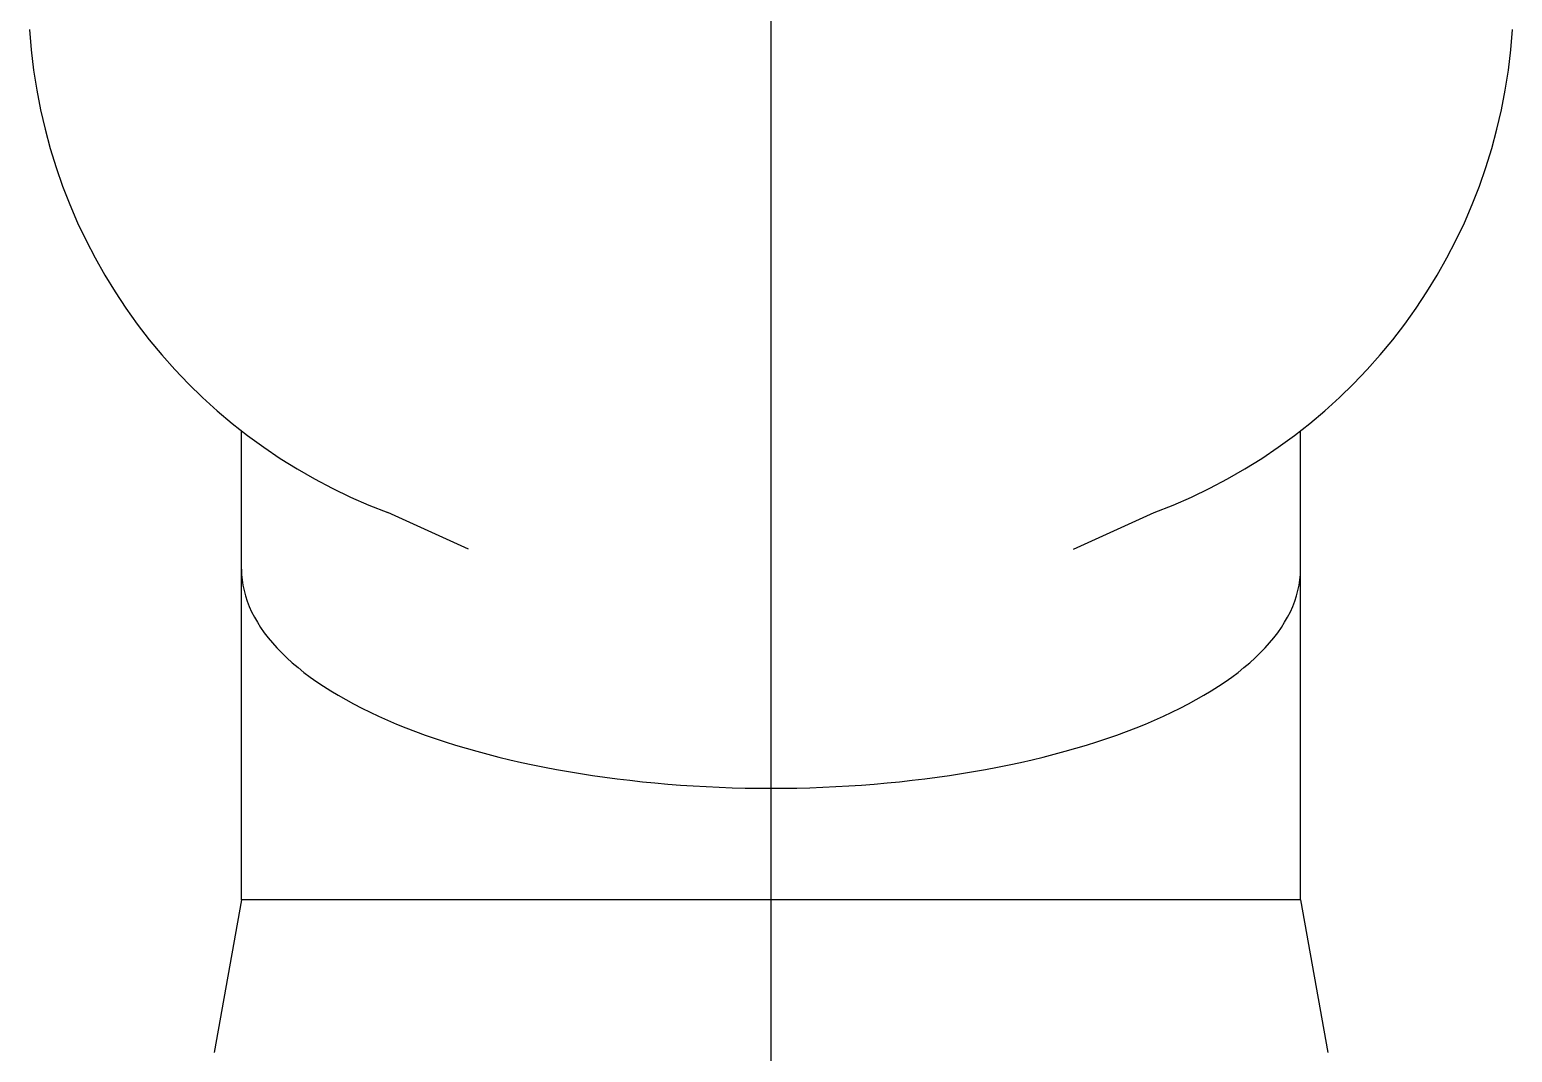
# Model space of a CAD drawing. Extents: x -9.8 to 55.9, y -19.1 to 39.3.
# Drawn here: x 41.84 to 53.04, y 17.25 to 24.98 of the extents above; entities that cross this region are included whole.
import ezdxf

# ---------------------------------------------------------------- set-up
doc = ezdxf.new("R2010")
doc.units = 0
doc.linetypes.add('CENTER', pattern=[50.8, 31.75, -6.35, 6.35, -6.35])
doc.layers.get('0').update_dxf_attribs({"linetype": 'CONTINUOUS'})
doc.layers.add('CENTER', color=1, linetype='CENTER')

msp = doc.modelspace()

# ---------------------------------------------------------------- linework, layer by layer
at = {"color": 7, "linetype": 'CONTINUOUS'}
for p, q in [((43.442697, 20.9), (43.442697, 21.944391)), ((51.442697, 20.9), (51.442697, 21.944391)), ((45.158657, 21.050456), (44.549329, 21.326394)), ((49.726736, 21.050456), (50.336064, 21.326394)), ((43.442697, 18.4), (43.442697, 20.9)), ((51.442697, 18.4), (51.442697, 20.9)), ((43.442697, 18.4), (43.236851, 17.247263)), ((51.442697, 18.4), (43.442697, 18.4)), ((51.442697, 18.4), (51.648543, 17.247263))]:
    msp.add_line(p, q, dxfattribs=at)
msp.add_polyline3d([(43.4427, 20.9, 0), (43.4439, 20.8593, 0), (43.4475, 20.8187, 0), (43.4535, 20.7781, 0), (43.462, 20.7376, 0), (43.4728, 20.6972, 0), (43.486, 20.6569, 0), (43.5016, 20.6167, 0), (43.5196, 20.5768, 0), (43.5399, 20.537, 0), (43.5626, 20.4974, 0), (43.5876, 20.4581, 0), (43.6149, 20.419, 0), (43.6446, 20.3803, 0), (43.6765, 20.3418, 0), (43.7107, 20.3037, 0), (43.7472, 20.2659, 0), (43.7859, 20.2286, 0), (43.8267, 20.1916, 0), (43.8698, 20.1551, 0), (43.915, 20.119, 0), (43.9623, 20.0833, 0), (44.0118, 20.0482, 0), (44.0633, 20.0136, 0), (44.1168, 19.9795, 0), (44.1724, 19.946, 0), (44.2299, 19.913, 0), (44.2893, 19.8807, 0), (44.3507, 19.8489, 0), (44.4139, 19.8178, 0), (44.4789, 19.7873, 0), (44.5457, 19.7575, 0), (44.6143, 19.7284, 0), (44.6845, 19.7, 0), (44.7565, 19.6724, 0), (44.83, 19.6454, 0), (44.9051, 19.6192, 0), (44.9818, 19.5938, 0), (45.0599, 19.5692, 0), (45.1395, 19.5454, 0), (45.2204, 19.5224, 0), (45.3027, 19.5002, 0), (45.3863, 19.4789, 0), (45.4711, 19.4584, 0), (45.5571, 19.4388, 0), (45.6443, 19.4201, 0), (45.7325, 19.4022, 0), (45.8217, 19.3853, 0), (45.912, 19.3693, 0), (46.0031, 19.3542, 0), (46.0951, 19.34, 0), (46.188, 19.3268, 0), (46.2816, 19.3145, 0), (46.3758, 19.3032, 0), (46.4708, 19.2928, 0), (46.5663, 19.2834, 0), (46.6623, 19.275, 0), (46.7588, 19.2675, 0), (46.8558, 19.2611, 0), (46.9531, 19.2556, 0), (47.0506, 19.2511, 0), (47.1484, 19.2476, 0), (47.2464, 19.2451, 0), (47.3445, 19.2436, 0), (47.4427, 19.2431, 0), (47.5409, 19.2436, 0), (47.639, 19.2451, 0), (47.737, 19.2476, 0), (47.8348, 19.2511, 0), (47.9323, 19.2556, 0), (48.0296, 19.2611, 0), (48.1265, 19.2675, 0), (48.2231, 19.275, 0), (48.3191, 19.2834, 0), (48.4146, 19.2928, 0), (48.5095, 19.3032, 0), (48.6038, 19.3145, 0), (48.6974, 19.3268, 0), (48.7903, 19.34, 0), (48.8823, 19.3542, 0), (48.9734, 19.3693, 0), (49.0637, 19.3853, 0), (49.1529, 19.4022, 0), (49.2411, 19.4201, 0), (49.3283, 19.4388, 0), (49.4143, 19.4584, 0), (49.4991, 19.4789, 0), (49.5827, 19.5002, 0), (49.665, 19.5224, 0), (49.7459, 19.5454, 0), (49.8255, 19.5692, 0), (49.9036, 19.5938, 0), (49.9803, 19.6192, 0), (50.0554, 19.6454, 0), (50.1289, 19.6724, 0), (50.2009, 19.7, 0), (50.2711, 19.7284, 0), (50.3397, 19.7575, 0), (50.4065, 19.7873, 0), (50.4715, 19.8178, 0), (50.5347, 19.8489, 0), (50.5961, 19.8807, 0), (50.6555, 19.913, 0), (50.713, 19.946, 0), (50.7686, 19.9795, 0), (50.8221, 20.0136, 0), (50.8736, 20.0482, 0), (50.923, 20.0833, 0), (50.9704, 20.119, 0), (51.0156, 20.1551, 0), (51.0587, 20.1916, 0), (51.0995, 20.2286, 0), (51.1382, 20.2659, 0), (51.1747, 20.3037, 0), (51.2089, 20.3418, 0), (51.2408, 20.3803, 0), (51.2705, 20.419, 0), (51.2978, 20.4581, 0), (51.3228, 20.4974, 0), (51.3455, 20.537, 0), (51.3658, 20.5768, 0), (51.3838, 20.6167, 0), (51.3994, 20.6569, 0), (51.4126, 20.6972, 0), (51.4234, 20.7376, 0), (51.4319, 20.7781, 0), (51.4379, 20.8187, 0), (51.4415, 20.8593, 0), (51.4427, 20.9, 0)], dxfattribs=at)
for centre, start, end in [((46.006466, 25.235462), 183.5595943, 249.5566581), ((48.878928, 25.235462), 290.4433419, 356.4404057)]:
    msp.add_arc(centre, 4.171817, start, end, dxfattribs=at)
at = {"layer": 'CENTER', "color": 1, "linetype": 'CENTER'}
msp.add_line((47.442697, -2), (47.442697, 39.304953), dxfattribs=at)

doc.saveas('drawing.dxf')
